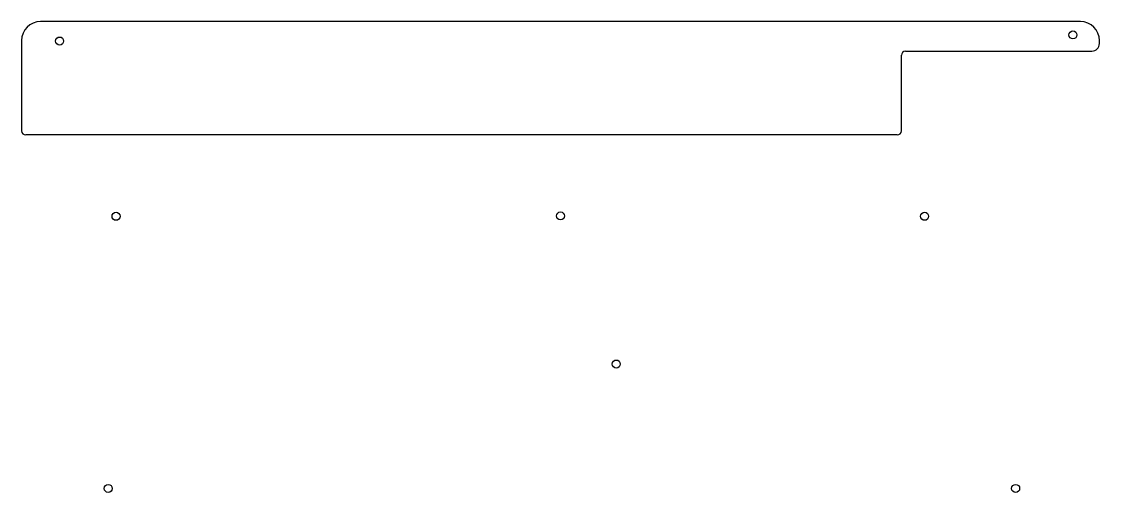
# Model space of a CAD drawing. Extents: x 77 to 360, y -157 to -33.
import ezdxf

# ---------------------------------------------------------------- set-up
doc = ezdxf.new("R2010")
doc.units = 0
doc.layers.add('BLACK', color=7, linetype='CONTINUOUS')

msp = doc.modelspace()

# ---------------------------------------------------------------- linework, layer by layer
at = {"layer": 'BLACK', "linetype": 'CONTINUOUS'}
for p, q in [((355, -33), (82, -33)), ((77, -38), (77, -61.65)), ((360, -38.75), (360, -38)), ((308, -61.65), (308, -41.85)), ((309.1, -40.75), (358, -40.75)), ((306.9, -62.75), (78.1, -62.75))]:
    msp.add_line(p, q, dxfattribs=at)
at = {"layer": 'BLACK'}
for centre in [(353.05, -36.5), (87, -38.1), (101.8, -84.1), (218.5, -84), (314.1, -84.1), (233.15, -122.85), (99.75, -155.5), (338, -155.5)]:
    msp.add_circle(centre, 1.05, dxfattribs=at)
for centre, radius, start, end in [((82, -38), 5, 90, 180), ((355, -38), 5, 0, 90), ((358, -38.75), 2, -90, 0), ((309.1, -41.85), 1.1, 90.0001, 180), ((78.1, -61.65), 1.1, -180, -90.0001), ((306.9, -61.65), 1.1, -89.9999, -0.0001)]:
    msp.add_arc(centre, radius, start, end, dxfattribs=at)

doc.saveas('drawing.dxf')
